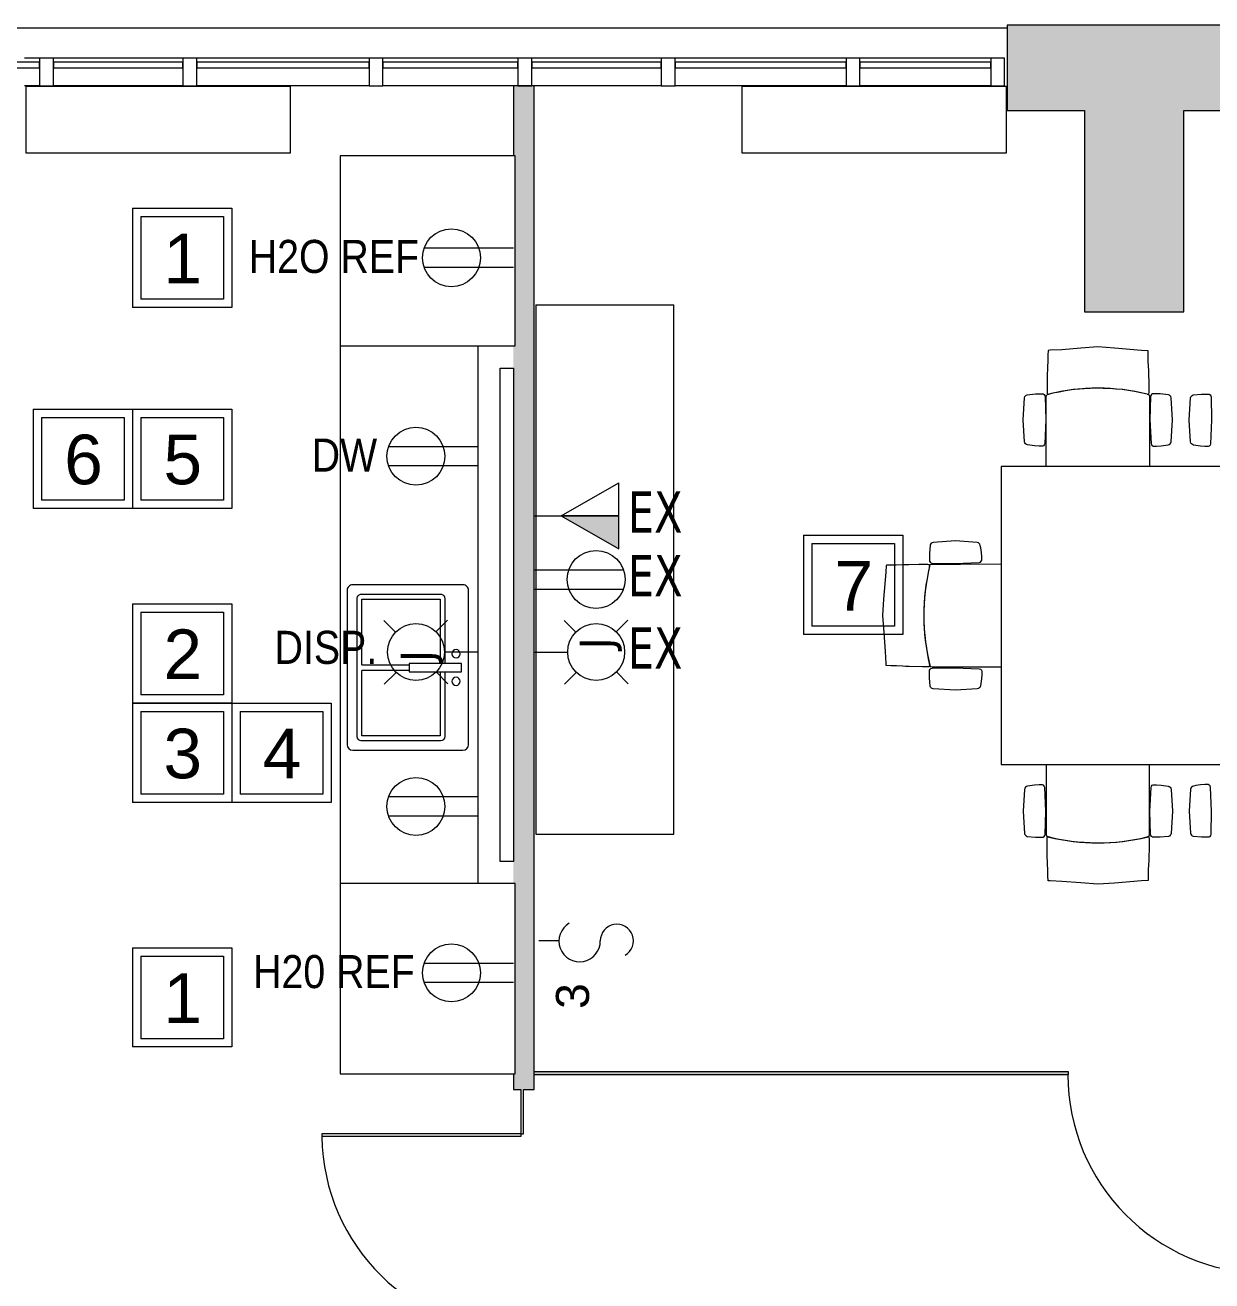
# Model space of a CAD drawing. Header units: inches. Extents: x -674 to 803, y -349 to 915.
# Drawn here: x 330.7 to 545.9, y 687.7 to 915.5 of the extents above; entities that cross this region are included whole.
import ezdxf

# ---------------------------------------------------------------- set-up
doc = ezdxf.new("R2010")
doc.units = ezdxf.units.IN
doc.header["$MEASUREMENT"] = 0
for name, color, linetype, lineweight in [('A-ANNO-NOTE', 131, 'Continuous', 13), ('A-DOOR', 31, 'Continuous', 13), ('A-FLOR', 192, 'Continuous', 13), ('A-GLAZ-CURT', 52, 'Continuous', 13), ('A-GLAZ-CWMG', 51, 'Continuous', 13), ('A-WALL', 113, 'Continuous', 13), ('A-WALL-PATT', 111, 'Continuous', 13), ('E-ELEC-FIXT-IDEN', 2, 'Continuous', 9), ('I-FURN', 30, 'Continuous', 9), ('I-WALL', 2, 'Continuous', 9), ('M-EQPM', 50, 'Continuous', 13), ('P-SANR-FIXT', 6, 'Continuous', 13), ('Q-CASE', 31, 'Continuous', 9), ('Q-SPCQ', 91, 'Continuous', 9)]:
    doc.layers.add(name, color=color, linetype=linetype, lineweight=lineweight)
doc.styles.add('Arial', font='arial.ttf', dxfattribs={"height": 6})
doc.styles.add('Arial_1', font='arial.ttf', dxfattribs={"width": 0.85, "height": 6})
doc.styles.add('Arial_2', font='arial.ttf', dxfattribs={"height": 9})
doc.styles.add('Tahoma', font='tahoma.ttf', dxfattribs={"width": 0.85, "height": 7.5})
doc.styles.add('Tahoma_2', font='tahoma.ttf', dxfattribs={"height": 6})

# ---------------------------------------------------------------- blocks, each defined once
blk = doc.blocks.new('Perimeter Unit6 - Perimeter Unit-1625113-New Construction - Tel_Data_Elec Plan')
at = {"layer": 'M-EQPM', "lineweight": 9}
for p, q in [((897.15, 904.65), (897.15, 892.65)), ((945.15, 904.65), (897.15, 904.65)), ((945.15, 892.65), (945.15, 904.65)), ((897.15, 892.65), (945.15, 892.65))]:
    blk.add_line(p, q, dxfattribs=at)
blk = doc.blocks.new('Perimeter Unit7 - Perimeter Unit-1625171-New Construction - Tel_Data_Elec Plan')
at = {"layer": 'M-EQPM', "lineweight": 9}
for p, q in [((897.15, 904.65), (897.15, 892.65)), ((945.15, 904.65), (897.15, 904.65)), ((945.15, 892.65), (945.15, 904.65)), ((897.15, 892.65), (945.15, 892.65))]:
    blk.add_line(p, q, dxfattribs=at)
blk = doc.blocks.new('System Panel - Glazed-1720363-New Construction - Tel_Data_Elec Plan')
at = {"layer": 'A-GLAZ-CURT', "color": 7, "lineweight": 20}
for p, q in [((2.375, 1.75), (-2.375, 1.75)), ((-2.375, 1.75), (-2.375, 0.75)), ((-2.375, 0.75), (2.375, 0.75)), ((2.375, 0.75), (2.375, 1.75))]:
    blk.add_line(p, q, dxfattribs=at)
blk = doc.blocks.new('System Panel - Glazed-V18-New Construction - Tel_Data_Elec Plan')
at = {"layer": 'A-GLAZ-CURT', "color": 7, "lineweight": 20}
for p, q in [((11.75, 1.75), (-11.75, 1.75)), ((-11.75, 1.75), (-11.75, 0.75)), ((-11.75, 0.75), (11.75, 0.75)), ((11.75, 0.75), (11.75, 1.75))]:
    blk.add_line(p, q, dxfattribs=at)
blk = doc.blocks.new('System Panel - Glazed-V19-New Construction - Tel_Data_Elec Plan')
at = {"layer": 'A-GLAZ-CURT', "color": 7, "lineweight": 20}
for p, q in [((15.625, 1.75), (-15.625, 1.75)), ((-15.625, 1.75), (-15.625, 0.75)), ((-15.625, 0.75), (15.625, 0.75)), ((15.625, 0.75), (15.625, 1.75))]:
    blk.add_line(p, q, dxfattribs=at)
blk = doc.blocks.new('System Panel - Glazed-V16-New Construction - Tel_Data_Elec Plan')
at = {"layer": 'A-GLAZ-CURT', "color": 7, "lineweight": 20}
for p, q in [((12.25, 1.75), (-12.25, 1.75)), ((-12.25, 1.75), (-12.25, 0.75)), ((-12.25, 0.75), (12.25, 0.75)), ((12.25, 0.75), (12.25, 1.75))]:
    blk.add_line(p, q, dxfattribs=at)
blk = doc.blocks.new('System Panel - Glazed-V15-New Construction - Tel_Data_Elec Plan')
at = {"layer": 'A-GLAZ-CURT', "color": 7, "lineweight": 20}
for p, q in [((15.5, 1.75), (-15.5, 1.75)), ((-15.5, 1.75), (-15.5, 0.75)), ((-15.5, 0.75), (15.5, 0.75)), ((15.5, 0.75), (15.5, 1.75))]:
    blk.add_line(p, q, dxfattribs=at)
blk = doc.blocks.new('System Panel - Glazed-1563066-New Construction - Tel_Data_Elec Plan')
at = {"layer": 'A-GLAZ-CURT', "color": 7, "lineweight": 20}
for p, q in [((11.875, 1.75), (-11.875, 1.75)), ((-11.875, 1.75), (-11.875, 0.75)), ((-11.875, 0.75), (11.875, 0.75)), ((11.875, 0.75), (11.875, 1.75))]:
    blk.add_line(p, q, dxfattribs=at)
blk = doc.blocks.new('Rectangular Mullion - Rectangular Mullion 1-V17-New Construction - Tel_Data_Elec Plan')
at = {"layer": 'A-GLAZ-CWMG', "color": 7, "lineweight": 20}
for p, q in [((-1.25, 2.5), (1.25, 2.5)), ((-1.25, -2.5), (-1.25, 2.5)), ((1.25, 2.5), (1.25, -2.5)), ((1.25, -2.5), (-1.25, -2.5))]:
    blk.add_line(p, q, dxfattribs=at)
blk = doc.blocks.new('Rectangular Mullion - Rectangular Mullion 1-1563065-New Construction - Tel_Data_Elec Plan')
at = {"layer": 'A-GLAZ-CWMG', "lineweight": 9}
for p, q in [((505.79, 909.47), (482.04, 909.47)), ((505.79, 904.47), (482.04, 904.47))]:
    blk.add_line(p, q, dxfattribs=at)
blk = doc.blocks.new('Rectangular Mullion - Rectangular Mullion 1-1562969-New Construction - Tel_Data_Elec Plan')
at = {"layer": 'A-GLAZ-CWMG', "lineweight": 9}
for p, q in [((787.54, 300.15), (787.54, 331.15)), ((792.54, 300.15), (792.54, 331.15))]:
    blk.add_line(p, q, dxfattribs=at)
blk = doc.blocks.new('Rectangular Mullion - Rectangular Mullion 1-V21-New Construction - Tel_Data_Elec Plan')
at = {"layer": 'A-GLAZ-CWMG', "lineweight": 9}
for p, q in [((446.04, 909.47), (422.54, 909.47)), ((446.04, 904.47), (422.98, 904.47))]:
    blk.add_line(p, q, dxfattribs=at)
blk = doc.blocks.new('Rectangular Mullion - Rectangular Mullion 1-V22-New Construction - Tel_Data_Elec Plan')
at = {"layer": 'A-GLAZ-CWMG', "lineweight": 9}
for p, q in [((420.04, 909.47), (395.54, 909.47)), ((419.23, 904.47), (395.54, 904.47))]:
    blk.add_line(p, q, dxfattribs=at)
blk = doc.blocks.new('Rectangular Mullion - Rectangular Mullion 1-1563008-New Construction - Tel_Data_Elec Plan')
at = {"layer": 'A-GLAZ-CWMG', "lineweight": 9}
for p, q in [((787.85, 453.15), (787.85, 484.4)), ((792.85, 453.15), (792.85, 484.4))]:
    blk.add_line(p, q, dxfattribs=at)
blk = doc.blocks.new('Rectangular Mullion - Rectangular Mullion 1-1562973-New Construction - Tel_Data_Elec Plan')
at = {"layer": 'A-GLAZ-CWMG', "lineweight": 9}
for p, q in [((787.54, 274.15), (787.54, 297.65)), ((792.54, 274.15), (792.54, 297.65))]:
    blk.add_line(p, q, dxfattribs=at)
blk = doc.blocks.new('Rectangular Mullion - Rectangular Mullion 1-1720362-New Construction - Tel_Data_Elec Plan')
at = {"layer": 'A-GLAZ-CWMG', "lineweight": 9}
for p, q in [((333.29, 909.47), (330.54, 909.47)), ((333.29, 904.47), (330.54, 904.47))]:
    blk.add_line(p, q, dxfattribs=at)
blk = doc.blocks.new('Conf Table - Rect - Seats 16 - 18 x 4-6-531590-New Construction - Tel_Data_Elec Plan')
at = {"layer": 'I-FURN'}
for p, q in [((-99.43, 48.09), (-99.49, 47.21)), ((-99.1, 48.12), (-99.43, 48.09)), ((-96.98, 48.2), (-99.1, 48.12)), ((-93.51, 48.48), (-96.98, 48.2)), ((-90.43, 48.73), (-93.51, 48.48)), ((-87.44, 48.51), (-90.43, 48.73)), ((-82.54, 48.08), (-87.44, 48.51)), ((-81.34, 48.03), (-82.54, 48.08)), ((-81.3, 47.9), (-81.34, 48.03)), ((-81.3, 47.62), (-81.3, 47.9)), ((-99.52, 46.16), (-99.57, 45.03)), ((-99.49, 47.21), (-99.52, 46.16)), ((-81.3, 46.22), (-81.3, 47.62)), ((-81.25, 45.1), (-81.3, 46.22)), ((-99.61, 43.85), (-99.66, 41.47)), ((-99.6, 44.54), (-99.61, 43.85)), ((-99.57, 45.03), (-99.6, 44.54)), ((-81.21, 44.58), (-81.25, 45.1)), ((-81.2, 43.92), (-81.21, 44.58)), ((-81.17, 42.14), (-81.2, 43.92)), ((-99.66, 41.47), (-99.65, 40.23)), ((-81.17, 40.49), (-81.17, 42.14)), ((-103.99, 35.49), (-103.74, 39.5)), ((-103.74, 39.5), (-103.68, 39.69)), ((-103.68, 39.69), (-103.57, 39.85)), ((-103.57, 39.85), (-103.42, 39.97)), ((-103.42, 39.97), (-103.24, 40.05)), ((-103.24, 40.05), (-101.74, 40.18)), ((-101.74, 40.18), (-100.94, 40.2)), ((-100.94, 40.2), (-100.54, 40.2)), ((-100.54, 40.2), (-100.34, 40.18)), ((-100.34, 40.18), (-100.16, 40.08)), ((-100.16, 40.08), (-100.04, 39.91)), ((-100.04, 39.91), (-99.99, 39.7)), ((-99.99, 39.7), (-99.89, 35.5)), ((-99.81, 39.73), (-99.72, 40.04)), ((-99.81, 27), (-99.81, 39.73)), ((-99.65, 40.23), (-99.58, 40.13)), ((-99.58, 40.13), (-99.35, 40.16)), ((-81.49, 40.16), (-81.2, 40.16)), ((-81.44, 40.15), (-81.18, 40.09)), ((-81.2, 40.16), (-81.17, 40.49)), ((-81.18, 40.09), (-81.08, 39.79)), ((-81.08, 39.79), (-81.08, 34.53)), ((-80.91, 39.7), (-81, 35.5)), ((-80.85, 39.91), (-80.91, 39.7)), ((-80.73, 40.08), (-80.85, 39.91)), ((-80.55, 40.18), (-80.73, 40.08)), ((-80.36, 40.21), (-80.55, 40.18)), ((-79.96, 40.2), (-80.36, 40.21)), ((-79.16, 40.18), (-79.96, 40.2)), ((-77.66, 40.05), (-79.16, 40.18)), ((-77.48, 39.98), (-77.66, 40.05)), ((-77.32, 39.85), (-77.48, 39.98)), ((-77.21, 39.69), (-77.32, 39.85)), ((-77.16, 39.5), (-77.21, 39.69)), ((-76.91, 35.49), (-77.16, 39.5)), ((-73.9, 35.45), (-73.65, 39.45)), ((-73.65, 39.45), (-73.6, 39.65)), ((-73.6, 39.65), (-73.49, 39.81)), ((-73.49, 39.81), (-73.33, 39.93)), ((-73.33, 39.93), (-73.15, 40.01)), ((-73.15, 40.01), (-71.65, 40.14)), ((-71.65, 40.14), (-70.85, 40.16)), ((-70.85, 40.16), (-70.45, 40.16)), ((-70.45, 40.16), (-70.26, 40.13)), ((-70.26, 40.13), (-70.08, 40.04)), ((-70.08, 40.04), (-69.96, 39.87)), ((-69.96, 39.87), (-69.9, 39.65)), ((-69.9, 39.65), (-69.81, 35.46)), ((-103.73, 31.52), (-103.99, 35.49)), ((-99.89, 35.5), (-100.09, 31.2)), ((-81.08, 34.53), (-81.06, 27)), ((-81, 35.5), (-80.8, 31.2)), ((-77.16, 31.52), (-76.91, 35.49)), ((-73.65, 31.48), (-73.9, 35.45)), ((-69.81, 35.46), (-70.01, 31.16)), ((-103.67, 31.32), (-103.73, 31.52)), ((-103.56, 31.15), (-103.67, 31.32)), ((-103.39, 31.03), (-103.56, 31.15)), ((-103.19, 30.96), (-103.39, 31.03)), ((-102.77, 30.88), (-103.19, 30.96)), ((-101.93, 30.76), (-102.77, 30.88)), ((-101.11, 30.7), (-101.93, 30.76)), ((-100.7, 30.69), (-101.11, 30.7)), ((-100.5, 30.7), (-100.7, 30.69)), ((-100.31, 30.78), (-100.5, 30.7)), ((-100.16, 30.96), (-100.31, 30.78)), ((-100.09, 31.2), (-100.16, 30.96)), ((-80.8, 31.2), (-80.73, 30.96)), ((-80.73, 30.96), (-80.58, 30.78)), ((-80.58, 30.78), (-80.39, 30.7)), ((-80.39, 30.7), (-80.19, 30.69)), ((-80.19, 30.69), (-79.78, 30.7)), ((-79.78, 30.7), (-78.96, 30.76)), ((-78.96, 30.76), (-78.12, 30.88)), ((-78.12, 30.88), (-77.71, 30.96)), ((-77.71, 30.96), (-77.51, 31.03)), ((-77.51, 31.03), (-77.33, 31.15)), ((-77.33, 31.15), (-77.22, 31.32)), ((-77.22, 31.32), (-77.16, 31.52)), ((-73.59, 31.28), (-73.65, 31.48)), ((-73.48, 31.11), (-73.59, 31.28)), ((-73.3, 30.99), (-73.48, 31.11)), ((-73.1, 30.92), (-73.3, 30.99)), ((-72.69, 30.84), (-73.1, 30.92)), ((-71.85, 30.72), (-72.69, 30.84)), ((-71.03, 30.66), (-71.85, 30.72)), ((-70.62, 30.65), (-71.03, 30.66)), ((-70.42, 30.66), (-70.62, 30.65)), ((-70.23, 30.74), (-70.42, 30.66)), ((-70.08, 30.91), (-70.23, 30.74)), ((-70.01, 31.16), (-70.08, 30.91)), ((108, 27), (-108, 27)), ((-108, 27), (-108, -27)), ((-120.85, 12.77), (-120.98, 11.27)), ((-120.77, 12.95), (-120.85, 12.77)), ((-120.65, 13.1), (-120.77, 12.95)), ((-120.49, 13.21), (-120.65, 13.1)), ((-120.29, 13.27), (-120.49, 13.21)), ((-116.29, 13.52), (-120.29, 13.27)), ((-112.32, 13.27), (-116.29, 13.52)), ((-112.12, 13.21), (-112.32, 13.27)), ((-111.95, 13.09), (-112.12, 13.21)), ((-111.83, 12.92), (-111.95, 13.09)), ((-111.76, 12.72), (-111.83, 12.92)), ((-111.68, 12.3), (-111.76, 12.72)), ((-111.56, 11.46), (-111.68, 12.3)), ((-111.5, 10.64), (-111.56, 11.46)), ((-128.7, 9.12), (-128.82, 9.09)), ((-128.41, 9.13), (-128.7, 9.12)), ((-127.01, 9.13), (-128.41, 9.13)), ((-125.9, 9.18), (-127.01, 9.13)), ((-125.38, 9.21), (-125.9, 9.18)), ((-124.72, 9.22), (-125.38, 9.21)), ((-122.94, 9.26), (-124.72, 9.22)), ((-121.29, 9.26), (-122.94, 9.26)), ((-120.96, 9.22), (-121.29, 9.26)), ((-120.98, 11.27), (-121, 10.47)), ((-121, 10.47), (-121, 10.07)), ((-121, 10.07), (-120.97, 9.87)), ((-120.97, 9.87), (-120.88, 9.7)), ((-120.95, 8.94), (-120.96, 9.22)), ((-120.94, 8.98), (-120.88, 9.25)), ((-120.88, 9.7), (-120.71, 9.57)), ((-120.88, 9.25), (-120.59, 9.34)), ((-120.71, 9.57), (-120.49, 9.52)), ((-120.59, 9.34), (-115.33, 9.34)), ((-120.49, 9.52), (-116.3, 9.43)), ((-116.3, 9.43), (-112, 9.63)), ((-115.33, 9.34), (-108, 9.36)), ((-112, 9.63), (-111.75, 9.69)), ((-111.75, 9.69), (-111.58, 9.84)), ((-111.58, 9.84), (-111.5, 10.03)), ((-111.49, 10.24), (-111.5, 10.64)), ((-111.5, 10.03), (-111.49, 10.24)), ((-128.87, 7.88), (-129.3, 2.98)), ((-128.82, 9.09), (-128.87, 7.88)), ((-129.3, 2.98), (-129.52, 0)), ((-129.52, 0), (-129.28, -3.08)), ((-129.28, -3.08), (-128.99, -6.55)), ((-128.99, -6.55), (-128.91, -8.67)), ((-128.91, -8.67), (-128.88, -9)), ((-128.88, -9), (-128.01, -9.07)), ((-128.01, -9.07), (-126.96, -9.09)), ((-126.96, -9.09), (-125.82, -9.14)), ((-120.92, -9.15), (-120.95, -8.93)), ((-125.82, -9.14), (-125.34, -9.17)), ((-125.34, -9.17), (-124.64, -9.18)), ((-124.64, -9.18), (-122.26, -9.24)), ((-122.26, -9.24), (-121.03, -9.22)), ((-121.03, -9.22), (-120.92, -9.15)), ((-121, -10.11), (-120.97, -9.91)), ((-121, -10.51), (-121, -10.11)), ((-120.97, -11.31), (-121, -10.51)), ((-120.97, -9.91), (-120.87, -9.74)), ((-120.84, -12.81), (-120.97, -11.31)), ((-120.87, -9.74), (-120.71, -9.62)), ((-120.52, -9.38), (-120.83, -9.29)), ((-120.71, -9.62), (-120.49, -9.56)), ((-108, -9.38), (-120.52, -9.38)), ((-120.49, -9.56), (-116.3, -9.47)), ((-116.3, -9.47), (-111.99, -9.67)), ((-111.99, -9.67), (-111.75, -9.74)), ((-111.75, -9.74), (-111.57, -9.88)), ((-111.57, -9.88), (-111.5, -10.07)), ((-111.49, -10.68), (-111.55, -11.5)), ((-111.5, -10.07), (-111.48, -10.28)), ((-111.48, -10.28), (-111.49, -10.68)), ((-120.77, -12.99), (-120.84, -12.81)), ((-120.64, -13.15), (-120.77, -12.99)), ((-120.48, -13.25), (-120.64, -13.15)), ((-120.29, -13.31), (-120.48, -13.25)), ((-116.28, -13.56), (-120.29, -13.31)), ((-112.31, -13.31), (-116.28, -13.56)), ((-112.11, -13.25), (-112.31, -13.31)), ((-111.95, -13.13), (-112.11, -13.25)), ((-111.82, -12.96), (-111.95, -13.13)), ((-111.75, -12.76), (-111.82, -12.96)), ((-111.68, -12.34), (-111.75, -12.76)), ((-111.55, -11.5), (-111.68, -12.34)), ((-108, -27), (108, -27)), ((-99.81, -27), (-99.81, -39.73)), ((-81.08, -34.53), (-81.06, -27)), ((-103.73, -31.52), (-103.99, -35.49)), ((-103.67, -31.32), (-103.73, -31.52)), ((-103.56, -31.15), (-103.67, -31.32)), ((-103.39, -31.03), (-103.56, -31.15)), ((-103.19, -30.96), (-103.39, -31.03)), ((-102.77, -30.88), (-103.19, -30.96)), ((-101.93, -30.76), (-102.77, -30.88)), ((-101.11, -30.7), (-101.93, -30.76)), ((-100.7, -30.69), (-101.11, -30.7)), ((-100.5, -30.7), (-100.7, -30.69)), ((-100.31, -30.78), (-100.5, -30.7)), ((-100.16, -30.96), (-100.31, -30.78)), ((-100.09, -31.2), (-100.16, -30.96)), ((-99.89, -35.5), (-100.09, -31.2)), ((-81, -35.5), (-80.8, -31.2)), ((-80.8, -31.2), (-80.73, -30.96)), ((-80.73, -30.96), (-80.58, -30.78)), ((-80.58, -30.78), (-80.39, -30.7)), ((-80.39, -30.7), (-80.19, -30.69)), ((-80.19, -30.69), (-79.78, -30.7)), ((-79.78, -30.7), (-78.96, -30.76)), ((-78.96, -30.76), (-78.12, -30.88)), ((-78.12, -30.88), (-77.71, -30.96)), ((-77.71, -30.96), (-77.51, -31.03)), ((-77.51, -31.03), (-77.33, -31.15)), ((-77.33, -31.15), (-77.22, -31.32)), ((-77.22, -31.32), (-77.16, -31.52)), ((-77.16, -31.52), (-76.91, -35.49)), ((-73.65, -31.48), (-73.9, -35.45)), ((-73.59, -31.28), (-73.65, -31.48)), ((-73.48, -31.11), (-73.59, -31.28)), ((-73.3, -30.99), (-73.48, -31.11)), ((-73.1, -30.92), (-73.3, -30.99)), ((-72.69, -30.84), (-73.1, -30.92)), ((-71.85, -30.72), (-72.69, -30.84)), ((-71.03, -30.66), (-71.85, -30.72)), ((-70.62, -30.65), (-71.03, -30.66)), ((-70.42, -30.66), (-70.62, -30.65)), ((-70.23, -30.74), (-70.42, -30.66)), ((-70.08, -30.91), (-70.23, -30.74)), ((-70.01, -31.16), (-70.08, -30.91)), ((-69.81, -35.46), (-70.01, -31.16)), ((-103.99, -35.49), (-103.74, -39.5)), ((-99.99, -39.7), (-99.89, -35.5)), ((-81.08, -39.79), (-81.08, -34.53)), ((-80.91, -39.7), (-81, -35.5)), ((-76.91, -35.49), (-77.16, -39.5)), ((-73.9, -35.45), (-73.65, -39.45)), ((-69.9, -39.65), (-69.81, -35.46)), ((-103.74, -39.5), (-103.68, -39.69)), ((-103.68, -39.69), (-103.57, -39.85)), ((-103.57, -39.85), (-103.42, -39.97)), ((-103.42, -39.97), (-103.24, -40.05)), ((-103.24, -40.05), (-101.74, -40.18)), ((-101.74, -40.18), (-100.94, -40.2)), ((-100.94, -40.2), (-100.54, -40.2)), ((-100.54, -40.2), (-100.34, -40.18)), ((-100.34, -40.18), (-100.16, -40.08)), ((-100.16, -40.08), (-100.04, -39.91)), ((-100.04, -39.91), (-99.99, -39.7)), ((-99.81, -39.73), (-99.72, -40.04)), ((-99.66, -41.47), (-99.65, -40.23)), ((-99.65, -40.23), (-99.58, -40.13)), ((-99.58, -40.13), (-99.35, -40.16)), ((-81.49, -40.16), (-81.2, -40.16)), ((-81.44, -40.15), (-81.18, -40.09)), ((-81.2, -40.16), (-81.17, -40.49)), ((-81.18, -40.09), (-81.08, -39.79)), ((-81.17, -40.49), (-81.17, -42.14)), ((-80.85, -39.91), (-80.91, -39.7)), ((-80.73, -40.08), (-80.85, -39.91)), ((-80.55, -40.18), (-80.73, -40.08)), ((-80.36, -40.21), (-80.55, -40.18)), ((-79.96, -40.2), (-80.36, -40.21)), ((-79.16, -40.18), (-79.96, -40.2)), ((-77.66, -40.05), (-79.16, -40.18)), ((-77.48, -39.98), (-77.66, -40.05)), ((-77.32, -39.85), (-77.48, -39.98)), ((-77.21, -39.69), (-77.32, -39.85)), ((-77.16, -39.5), (-77.21, -39.69)), ((-73.65, -39.45), (-73.6, -39.65)), ((-73.6, -39.65), (-73.49, -39.81)), ((-73.49, -39.81), (-73.33, -39.93)), ((-73.33, -39.93), (-73.15, -40.01)), ((-73.15, -40.01), (-71.65, -40.14)), ((-71.65, -40.14), (-70.85, -40.16)), ((-70.85, -40.16), (-70.45, -40.16)), ((-70.45, -40.16), (-70.26, -40.13)), ((-70.26, -40.13), (-70.08, -40.04)), ((-70.08, -40.04), (-69.96, -39.87)), ((-69.96, -39.87), (-69.9, -39.65)), ((-99.61, -43.85), (-99.66, -41.47)), ((-81.17, -42.14), (-81.2, -43.92)), ((-99.6, -44.54), (-99.61, -43.85)), ((-99.57, -45.03), (-99.6, -44.54)), ((-99.52, -46.16), (-99.57, -45.03)), ((-81.25, -45.1), (-81.3, -46.22)), ((-81.21, -44.58), (-81.25, -45.1)), ((-81.2, -43.92), (-81.21, -44.58)), ((-99.49, -47.21), (-99.52, -46.16)), ((-99.43, -48.09), (-99.49, -47.21)), ((-81.3, -46.22), (-81.3, -47.62)), ((-81.3, -47.62), (-81.3, -47.9)), ((-99.1, -48.12), (-99.43, -48.09)), ((-96.98, -48.2), (-99.1, -48.12)), ((-93.51, -48.48), (-96.98, -48.2)), ((-90.43, -48.73), (-93.51, -48.48)), ((-87.44, -48.51), (-90.43, -48.73)), ((-82.54, -48.08), (-87.44, -48.51)), ((-81.34, -48.03), (-82.54, -48.08)), ((-81.3, -47.9), (-81.34, -48.03))]:
    blk.add_line(p, q, dxfattribs=at)
for centre, radius, start, end in [((-90.36, 3.45), 37.76, 76.4588, 104.3442), ((-90.42, 3.38), 37.85, 76.3473, 103.6527), ((-81.36, 40.67), 0.53, 252.8456, 261.3425), ((-84.18, 0), 37.85, 166.3473, 193.6527), ((-84.25, 0.06), 37.76, 166.4588, 194.3442), ((-121.47, 9.06), 0.53, 342.8456, 351.3425), ((-90.36, -3.45), 37.76, 255.6558, 283.5412), ((-90.42, -3.38), 37.85, 256.3473, 283.6527), ((-81.36, -40.67), 0.53, 98.6575, 107.1544)]:
    blk.add_arc(centre, radius, start, end, dxfattribs=at)
blk = doc.blocks.new('Counter Top _No Backsplash_ - Standard Counter Top-1640662-New Construction - Tel_Data_Elec Plan')
at = {"layer": 'Q-CASE', "lineweight": 13}
blk.add_line((-47.26, -25), (50.24, -25), dxfattribs=at)
blk = doc.blocks.new('Sink-Double - 2D - Default-1540457-New Construction - Tel_Data_Elec Plan')
at = {"layer": 'P-SANR-FIXT'}
for p, q in [((14, -1.5), (-14, -1.5)), ((-15, -2.5), (-15, -22.5)), ((-13.25, -4), (-13.25, -18.5)), ((12.5, -3.25), (-12.5, -3.25)), ((-12.37, -18.37), (-12.37, -4.13)), ((-12.37, -4.13), (-0.52, -4.13)), ((-0.5, -4.13), (-0.5, -12.75)), ((0.5, -4.13), (12.38, -4.13)), ((0.5, -4.13), (0.5, -12.75)), ((12.38, -4.13), (12.38, -18.37)), ((13.25, -18.5), (13.25, -4)), ((15, -22.5), (15, -2.5)), ((0.74, -12.75), (-0.76, -12.75)), ((-0.76, -12.75), (-0.76, -22.25)), ((0.74, -22.25), (0.74, -12.75)), ((-12.5, -19.25), (-0.76, -19.25)), ((-0.76, -18.37), (-12.37, -18.37)), ((12.38, -18.37), (0.74, -18.37)), ((0.74, -19.25), (12.5, -19.25)), ((-0.76, -22.25), (0.74, -22.25)), ((-14, -23.5), (14, -23.5))]:
    blk.add_line(p, q, dxfattribs=at)
for centre, radius, start, end in [((-14, -2.5), 1, 90, 180), ((14, -2.5), 1, 0, 90), ((-12.5, -4), 0.75, 90, 180), ((12.5, -4), 0.75, 0, 90), ((-12.5, -18.5), 0.75, 180, 270), ((12.5, -18.5), 0.75, 270, 0), ((-14, -22.5), 1, 180, 270), ((-2.5, -21.25), 0.75, 360, 180), ((-2.5, -21.25), 0.75, 180, 360), ((2.5, -21.25), 0.75, 360, 180), ((2.5, -21.25), 0.75, 180, 360), ((14, -22.5), 1, 270, 0)]:
    blk.add_arc(centre, radius, start, end, dxfattribs=at)
blk = doc.blocks.new('Refrigerator - Default-495183-New Construction - Tel_Data_Elec Plan')
at = {"layer": 'Q-SPCQ'}
for p, q in [((17.25, 15.3), (-17.25, 15.3)), ((-17.25, 15.3), (-17.25, -16.45)), ((17.25, -16.45), (17.25, 15.3)), ((-17.25, -16.45), (17.25, -16.45))]:
    blk.add_line(p, q, dxfattribs=at)
blk = doc.blocks.new('Counter Top _No Backsplash_ - Standard Counter Top-1605284-New Construction - Tel_Data_Elec Plan')
at = {"layer": 'Q-CASE', "lineweight": 13}
for p, q in [((-47.26, 0), (-47.26, -25)), ((48.74, 0), (-47.26, 0)), ((48.74, 0), (48.74, -25)), ((-47.26, -25), (48.74, -25))]:
    blk.add_line(p, q, dxfattribs=at)
blk = doc.blocks.new('Single-Glass - No Frame - 36_ x 96_-1618446-New Construction - Tel_Data_Elec Plan')
at = {"layer": 'A-DOOR', "color": 7, "lineweight": 20}
for p, q in [((17.5, -0.25), (17.5, -36.31)), ((18, -0.25), (17.5, -0.25)), ((18, -0.25), (18, -36.31)), ((18, -36.31), (17.5, -36.31))]:
    blk.add_line(p, q, dxfattribs=at)
at = {"layer": 'A-DOOR', "lineweight": 9}
blk.add_arc((18, -0.25), 36.07, 180, 269.2057, dxfattribs=at)
blk = doc.blocks.new('Single-Glass - No Frame - 36_ x 96_-1619181-New Construction - Tel_Data_Elec Plan')
at = {"layer": 'A-DOOR', "color": 7, "lineweight": 20}
for p, q in [((17.5, 0.25), (17.5, 36.31)), ((18, 36.31), (17.5, 36.31)), ((18, 0.25), (18, 36.31)), ((18, 0.25), (17.5, 0.25))]:
    blk.add_line(p, q, dxfattribs=at)
at = {"layer": 'A-DOOR', "lineweight": 9}
blk.add_arc((18, 0.25), 36.07, 90.7943, 180, dxfattribs=at)
blk = doc.blocks.new('FORM Equipment_Fixture Tag - Square-214315-New Construction - Tel_Data_Elec Plan')
at = {"layer": 'A-ANNO-NOTE', "lineweight": 20}
for p, q in [((-0.09375, 0.09375), (0.09375, 0.09375)), ((-0.09375, 0.09375), (0.09375, 0.09375)), ((-0.09375, 0.09375), (0.09375, 0.09375)), ((-0.09375, 0.09375), (-0.09375, -0.09375)), ((-0.078125, 0.078125), (-0.078125, -0.078125)), ((-0.078125, 0.078125), (0.078125, 0.078125)), ((0.078125, 0.078125), (0.078125, -0.078125)), ((0.09375, 0.09375), (0.09375, -0.09375)), ((0.09375, -0.09375), (-0.09375, -0.09375)), ((0.078125, -0.078125), (-0.078125, -0.078125))]:
    blk.add_line(p, q, dxfattribs=at)

msp = doc.modelspace()

# ---------------------------------------------------------------- hatches: boundary and pattern name
at = {"layer": 'A-ANNO-NOTE', "lineweight": 9}
msp.add_hatch(color=256, dxfattribs=at).paths.add_polyline_path([(438.35, 820.47), (438.35, 826.47), (427.9, 826.47)], flags=0)
at = {"layer": 'A-WALL-PATT'}
for points in [[(508.79, 899.97), (554.79, 899.97), (554.79, 915.47), (508.79, 915.47)], [(420.54, 722.47), (422.98, 722.47), (422.98, 904.47), (419.23, 904.47), (419.23, 891.78), (419.54, 891.78), (419.52, 857.28), (419.23, 857.28), (419.23, 759.78), (419.54, 759.78), (419.54, 725.28), (419.23, 725.28), (419.23, 722.47), (419.54, 722.47)], [(540.79, 863.5), (540.79, 899.97), (522.79, 899.97), (522.79, 863.5)]]:
    msp.add_hatch(color=8, dxfattribs=at).paths.add_polyline_path(points, flags=0)
h = msp.add_hatch(color=8, dxfattribs=at)
h.paths.add_polyline_path([(774.75, 725.15), (786.92, 725.15), (786.92, 725.65), (555.86, 725.65), (555.86, 725.15), (774.71, 725.15)], flags=0)
h.paths.add_polyline_path([(508.79, 725.15), (519.86, 725.15), (519.86, 725.65), (422.98, 725.65), (422.98, 725.15), (508.66, 725.15)], flags=0)

# ---------------------------------------------------------------- linework, layer by layer
at = {"layer": 'A-ANNO-NOTE', "lineweight": 20}
for p, q in [((419.23, 875.02), (403.03, 875.02)), ((419.23, 871.53), (403.03, 871.53)), ((412.79, 839.02), (396.59, 839.02)), ((412.79, 835.53), (396.59, 835.53)), ((427.9, 826.47), (438.35, 832.47)), ((438.35, 820.47), (438.35, 832.47)), ((422.98, 826.47), (438.35, 826.47)), ((438.35, 826.47), (427.9, 826.47)), ((427.9, 826.47), (438.35, 820.47)), ((427.9, 826.47), (438.35, 820.47)), ((438.35, 820.47), (438.35, 826.47)), ((422.98, 816.68), (439.18, 816.68)), ((422.98, 813.2), (439.18, 813.2)), ((397.86, 805.39), (395.74, 807.52)), ((405.16, 805.46), (407.28, 807.58)), ((430.54, 805.4), (428.42, 807.52)), ((437.84, 805.46), (439.96, 807.59)), ((412.79, 801.78), (406.7, 801.78)), ((422.98, 801.78), (429.07, 801.78)), ((397.93, 798.1), (395.8, 795.98)), ((405.22, 798.17), (407.35, 796.04)), ((430.61, 798.1), (428.48, 795.98)), ((437.9, 798.17), (440.03, 796.04)), ((412.79, 775.52), (396.59, 775.52)), ((412.79, 772.03), (396.59, 772.03)), ((427.48, 749.41), (423.82, 749.41)), ((419.23, 745.33), (403.03, 745.33)), ((419.23, 741.85), (403.03, 741.85))]:
    msp.add_line(p, q, dxfattribs=at)
for centre, radius in [((407.98, 873.28), 5.25), ((401.54, 837.28), 5.25), ((434.22, 814.94), 5.25), ((401.54, 801.78), 5.16), ((434.22, 801.78), 5.16), ((401.54, 773.78), 5.25), ((407.98, 743.59), 5.25)]:
    msp.add_circle(centre, radius, dxfattribs=at)
for centre, radius, start, end in [((431.23, 749.36), 3.75, 120, 0.7739), ((437.98, 749.41), 3, 300, 180)]:
    msp.add_arc(centre, radius, start, end, dxfattribs=at)
at = {"layer": 'A-FLOR'}
msp.add_line((508.79, 914.9), (-331.46, 914.9), dxfattribs=at)
at = {"layer": 'A-WALL', "color": 7, "lineweight": 20}
for p, q in [((554.79, 915.47), (508.79, 915.47)), ((508.79, 915.47), (508.79, 899.97)), ((419.23, 904.47), (419.23, 891.78)), ((422.98, 904.47), (419.23, 904.47)), ((422.98, 722.47), (422.98, 904.47)), ((508.79, 899.97), (522.79, 899.97)), ((522.79, 899.97), (522.79, 863.5)), ((540.79, 863.5), (540.79, 899.97)), ((540.79, 899.97), (554.79, 899.97)), ((522.79, 863.5), (540.79, 863.5)), ((412.79, 857.28), (412.79, 759.78)), ((416.79, 763.78), (416.79, 853.28)), ((416.79, 853.28), (419.23, 853.28)), ((419.23, 853.28), (419.23, 763.78)), ((419.23, 763.78), (416.79, 763.78)), ((419.23, 725.28), (419.23, 722.47)), ((419.23, 722.47), (420.54, 722.47)), ((421.04, 722.47), (422.98, 722.47))]:
    msp.add_line(p, q, dxfattribs=at)
at = {"layer": 'I-WALL', "color": 7, "lineweight": 20}
for p, q in [((519.86, 725.65), (422.98, 725.65)), ((422.98, 725.15), (519.86, 725.15)), ((519.86, 725.15), (519.86, 725.65)), ((420.54, 722.47), (420.54, 714.4)), ((421.04, 714.4), (421.04, 722.47)), ((420.54, 714.4), (421.04, 714.4))]:
    msp.add_line(p, q, dxfattribs=at)

# ---------------------------------------------------------------- block references
at = {"layer": 'A-ANNO-NOTE', "lineweight": 20, "xscale": 96, "yscale": 96, "zscale": 96}
for p in [(359.14, 873.27), (359.14, 873.27), (341.14, 836.84), (341.14, 836.84), (359.14, 836.84), (359.14, 836.84), (480.84, 813.95), (480.84, 813.95), (359.14, 801.52), (359.14, 801.52), (359.14, 783.52), (359.14, 783.52), (377.14, 783.52), (377.14, 783.52), (359.14, 739.16), (359.14, 739.16)]:
    msp.add_blockref('FORM Equipment_Fixture Tag - Square-214315-New Construction - Tel_Data_Elec Plan', p, dxfattribs=at)
at = {"layer": 'A-DOOR'}
msp.add_blockref('Single-Glass - No Frame - 36_ x 96_-1618446-New Construction - Tel_Data_Elec Plan', (537.86, 725.4), dxfattribs=at)
at = {"layer": 'A-DOOR', "rotation": 89.99999999999991}
msp.add_blockref('Single-Glass - No Frame - 36_ x 96_-1619181-New Construction - Tel_Data_Elec Plan', (420.79, 696.4), dxfattribs=at)
at = {"layer": 'A-GLAZ-CURT', "lineweight": 9}
for name, p in [('System Panel - Glazed-1720363-New Construction - Tel_Data_Elec Plan', (330.91, 906.97)), ('System Panel - Glazed-V18-New Construction - Tel_Data_Elec Plan', (347.54, 906.97)), ('System Panel - Glazed-V19-New Construction - Tel_Data_Elec Plan', (377.41, 906.97)), ('System Panel - Glazed-V16-New Construction - Tel_Data_Elec Plan', (407.79, 906.97)), ('System Panel - Glazed-V18-New Construction - Tel_Data_Elec Plan', (434.29, 906.97)), ('System Panel - Glazed-V15-New Construction - Tel_Data_Elec Plan', (464.04, 906.97)), ('System Panel - Glazed-1563066-New Construction - Tel_Data_Elec Plan', (493.91, 906.97))]:
    msp.add_blockref(name, p, dxfattribs=at)
at = {"layer": 'A-GLAZ-CWMG', "lineweight": 9}
for name in ['Rectangular Mullion - Rectangular Mullion 1-1720362-New Construction - Tel_Data_Elec Plan', 'Rectangular Mullion - Rectangular Mullion 1-V22-New Construction - Tel_Data_Elec Plan', 'Rectangular Mullion - Rectangular Mullion 1-V21-New Construction - Tel_Data_Elec Plan', 'Rectangular Mullion - Rectangular Mullion 1-1563065-New Construction - Tel_Data_Elec Plan']:
    msp.add_blockref(name, (0, 0), dxfattribs=at)
at = {"layer": 'A-GLAZ-CWMG', "lineweight": 9, "extrusion": (0, 0, -1), "rotation": 180}
for p in [(-334.54, 906.97), (-360.54, 906.97), (-394.29, 906.97), (-421.29, 906.97), (-447.29, 906.97), (-480.79, 906.97), (-507.04, 906.97)]:
    msp.add_blockref('Rectangular Mullion - Rectangular Mullion 1-V17-New Construction - Tel_Data_Elec Plan', p, dxfattribs=at)
at = {"layer": 'A-GLAZ-CWMG', "lineweight": 9, "rotation": 90}
for name, p in [('Rectangular Mullion - Rectangular Mullion 1-1562973-New Construction - Tel_Data_Elec Plan', (633.44, 116.93)), ('Rectangular Mullion - Rectangular Mullion 1-1563008-New Construction - Tel_Data_Elec Plan', (846.19, 116.62)), ('Rectangular Mullion - Rectangular Mullion 1-1562969-New Construction - Tel_Data_Elec Plan', (779.69, 116.93))]:
    msp.add_blockref(name, p, dxfattribs=at)
at = {"layer": 'I-FURN'}
msp.add_blockref('Conf Table - Rect - Seats 16 - 18 x 4-6-531590-New Construction - Tel_Data_Elec Plan', (615.66, 808.4), dxfattribs=at)
at = {"layer": 'M-EQPM', "lineweight": 9}
for name, p in [('Perimeter Unit6 - Perimeter Unit-1625113-New Construction - Tel_Data_Elec Plan', (-566.37, -0.32)), ('Perimeter Unit7 - Perimeter Unit-1625171-New Construction - Tel_Data_Elec Plan', (-436.5, -0.32))]:
    msp.add_blockref(name, p, dxfattribs=at)
at = {"layer": 'P-SANR-FIXT', "rotation": 89.99999999999957}
msp.add_blockref('Sink-Double - 2D - Default-1540457-New Construction - Tel_Data_Elec Plan', (387.57, 798.97), dxfattribs=at)
at = {"layer": 'Q-CASE', "lineweight": 13}
for name, p, rotation in [('Counter Top _No Backsplash_ - Standard Counter Top-1605284-New Construction - Tel_Data_Elec Plan', (423.29, 816.01), 90.00000000000011), ('Counter Top _No Backsplash_ - Standard Counter Top-1640662-New Construction - Tel_Data_Elec Plan', (412.79, 810.02), 269.9999999999997)]:
    msp.add_blockref(name, p, dxfattribs=dict(at, rotation=rotation))
at = {"layer": 'Q-SPCQ', "rotation": 90.00000000000006}
for p in [(403.09, 874.53), (403.09, 742.53)]:
    msp.add_blockref('Refrigerator - Default-495183-New Construction - Tel_Data_Elec Plan', p, dxfattribs=at)

# ---------------------------------------------------------------- texts
at = {"layer": 'A-ANNO-NOTE', "lineweight": 9}
for s, insert, char_height, width, attachment_point, line_spacing_factor, style in [('1', (359.25, 877.62), 9, 8.3742, 2, 0.941778, 'Arial_2'), ('1', (359.25, 877.62), 9, 8.3742, 2, 0.941778, 'Arial_2'), ('6', (341.25, 841.2), 9, 8.3742, 2, 0.941778, 'Arial_2'), ('6', (341.25, 841.2), 9, 8.3742, 2, 0.941778, 'Arial_2'), ('5', (359.25, 841.2), 9, 8.3742, 2, 0.941778, 'Arial_2'), ('5', (359.25, 841.2), 9, 8.3742, 2, 0.941778, 'Arial_2'), ('EX', (439.98, 830.93), 7.5, 11.8387, 1, 0.994306, 'Tahoma'), ('EX', (439.98, 819.4), 7.5, 11.8387, 1, 0.994306, 'Tahoma'), ('7', (480.95, 818.3), 9, 8.3742, 2, 0.941778, 'Arial_2'), ('7', (480.95, 818.3), 9, 8.3742, 2, 0.941778, 'Arial_2'), ('EX', (439.98, 806.24), 7.5, 11.8387, 1, 0.994306, 'Tahoma'), ('2', (359.25, 805.88), 9, 8.3742, 2, 0.941778, 'Arial_2'), ('2', (359.25, 805.88), 9, 8.3742, 2, 0.941778, 'Arial_2'), ('3', (359.25, 787.88), 9, 8.3742, 2, 0.941778, 'Arial_2'), ('3', (359.25, 787.88), 9, 8.3742, 2, 0.941778, 'Arial_2'), ('4', (377.25, 787.88), 9, 8.3742, 2, 0.941778, 'Arial_2'), ('4', (377.25, 787.88), 9, 8.3742, 2, 0.941778, 'Arial_2'), ('1', (359.25, 743.51), 9, 8.3742, 2, 0.941778, 'Arial_2'), ('1', (359.25, 743.51), 9, 8.3742, 2, 0.941778, 'Arial_2')]:
    msp.add_mtext(s, dxfattribs=dict(at, insert=insert, char_height=char_height, width=width, attachment_point=attachment_point, line_spacing_factor=line_spacing_factor, style=style))
at = {"layer": 'A-ANNO-NOTE', "lineweight": 9, "char_height": 6, "width": 1.515, "attachment_point": 1, "rotation": 90, "style": 'Tahoma_2'}
for insert in [(431.24, 802.3), (398.77, 800.01)]:
    msp.add_mtext('J', dxfattribs=dict(at, insert=insert))
at = {"layer": 'A-ANNO-NOTE', "lineweight": 9, "insert": (426.93, 737.07), "char_height": 6, "width": 5.5828, "attachment_point": 1, "rotation": 90, "line_spacing_factor": 0.941778, "style": 'Arial', "bg_fill": 3, "box_fill_scale": 1.25, "bg_fill_color": 256, "bg_fill_true_color": 13158600, "bg_fill_transparency": 0}
msp.add_mtext('3', dxfattribs=at)
at = {"layer": 'E-ELEC-FIXT-IDEN', "char_height": 6, "attachment_point": 2, "line_spacing_factor": 0.941778, "style": 'Arial_1'}
for s, insert, width in [('H2O REF', (386.66, 876.52), 36.5819), ('DW', (388.57, 840.5), 14.0304), ('DISP.', (385.21, 805.63), 22.1108), ('H20 REF', (386.66, 746.83), 34.7455)]:
    msp.add_mtext(s, dxfattribs=dict(at, insert=insert, width=width))

doc.saveas('drawing.dxf')
